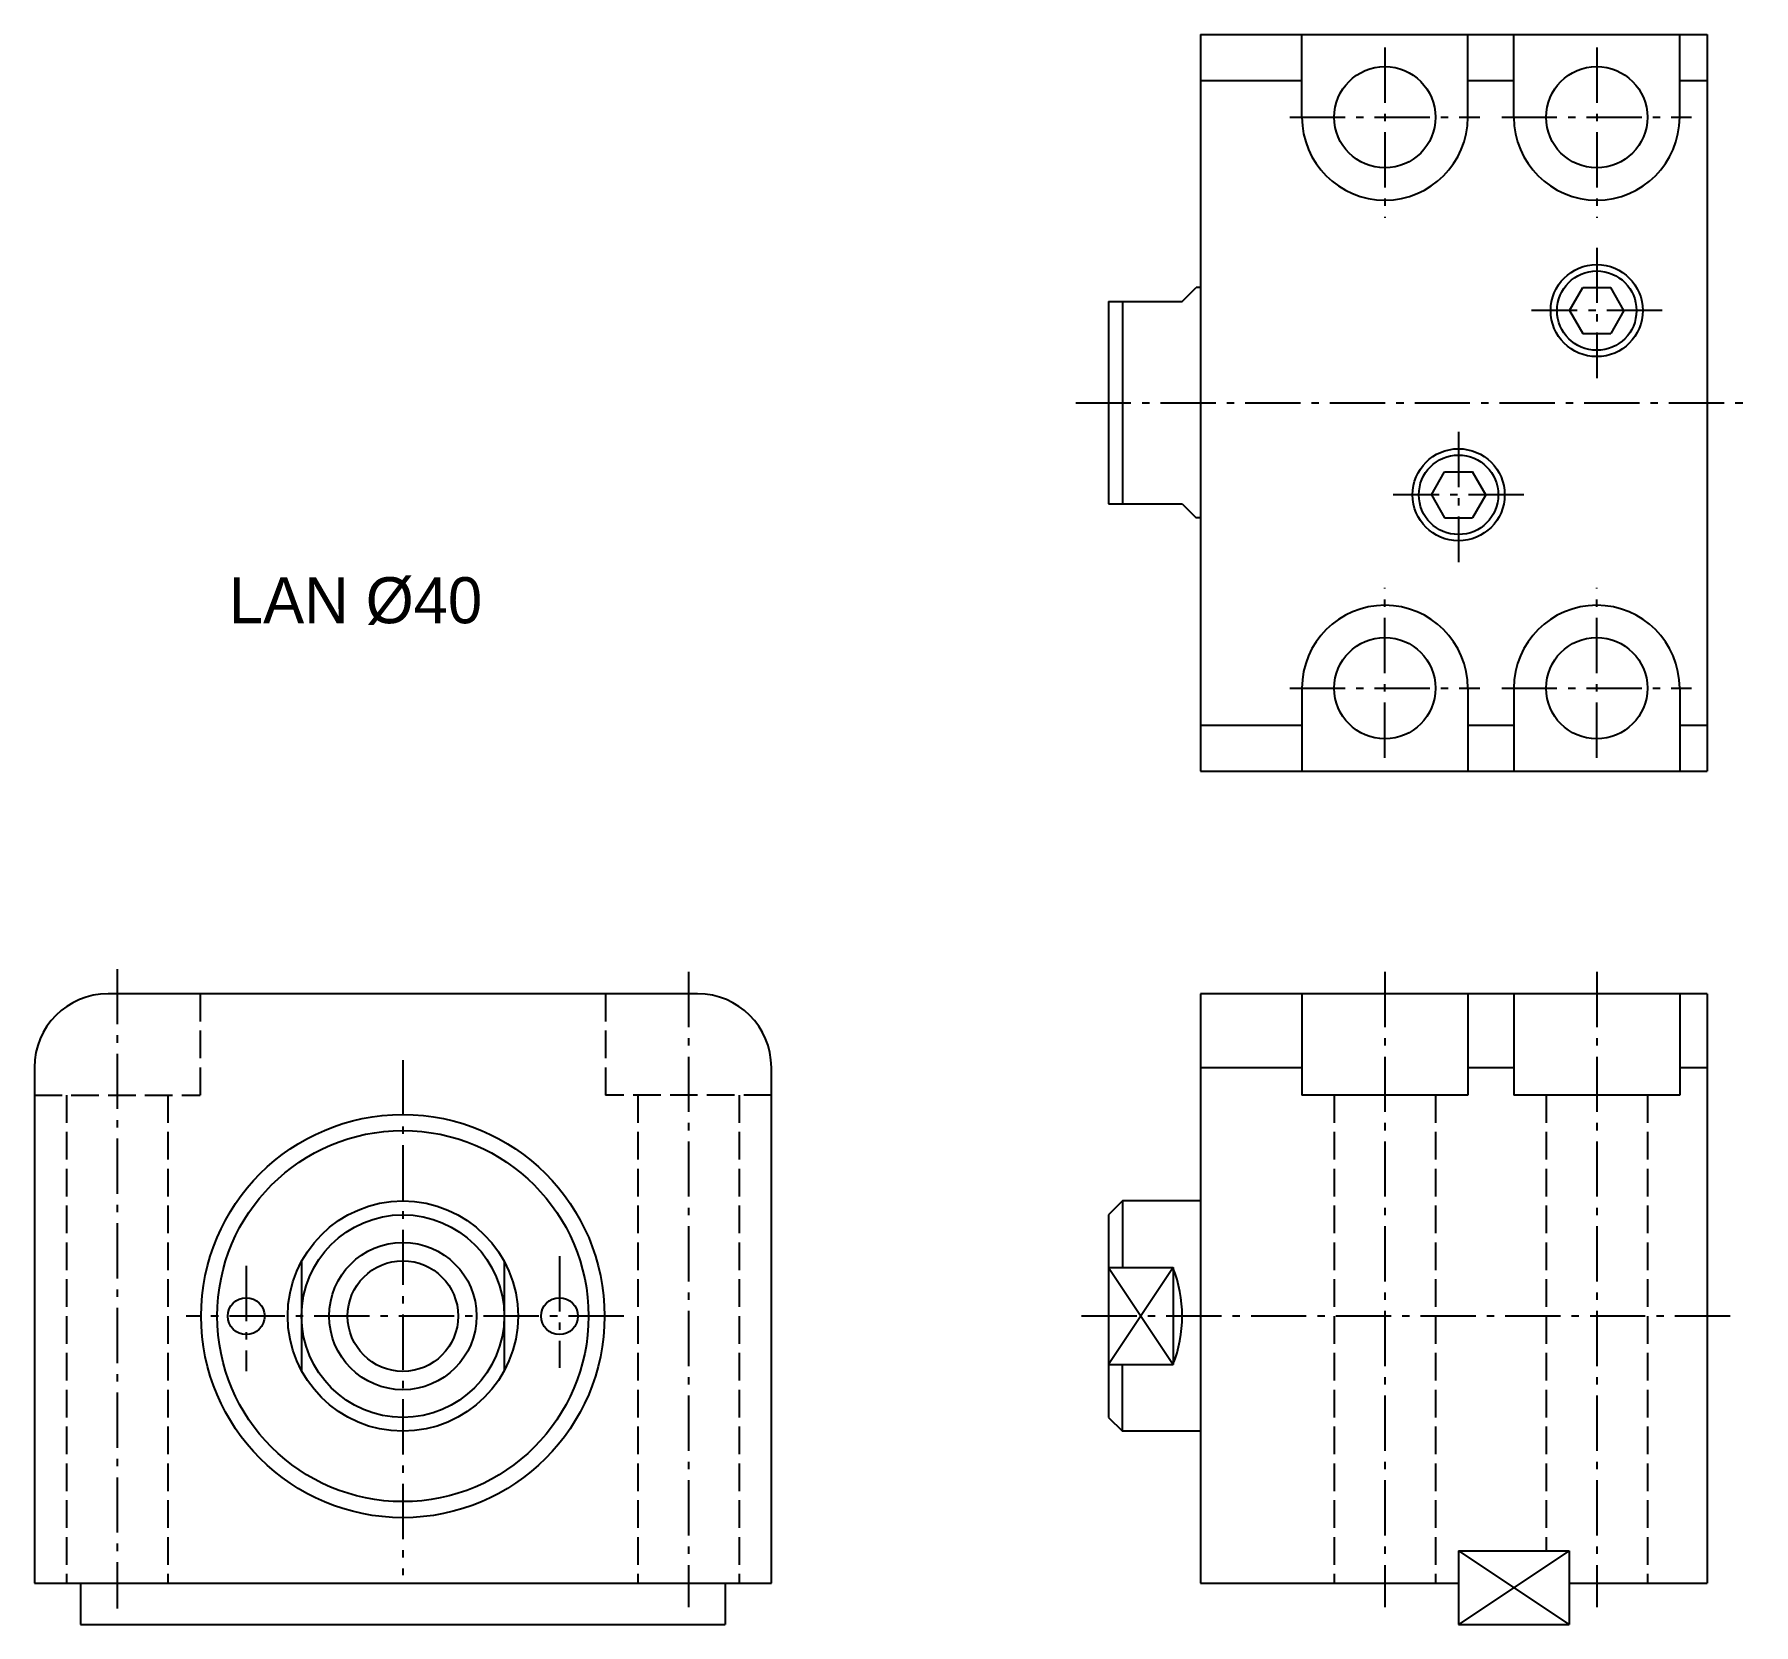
# Model space of a CAD drawing. Extents: x 145 to 332, y -51 to 122.
import ezdxf

# ---------------------------------------------------------------- set-up
doc = ezdxf.new("R2010")
doc.units = 0
doc.header["$MEASUREMENT"] = 0
doc.linetypes.add('DASHED', pattern=[4, 3, -1])
doc.linetypes.add('SCENTER', pattern=[9.2, 6, -1.2, 0.8, -1.2])
doc.layers.get('0').update_dxf_attribs({"linetype": 'CONTINUOUS'})
for name, color, linetype in [('CON', 2, 'CONTINUOUS'), ('DAS', 3, 'DASHED'), ('DIM', 7, 'CONTINUOUS'), ('SCEN', 1, 'SCENTER'), ('UTI', 7, 'CONTINUOUS')]:
    doc.layers.add(name, color=color, linetype=linetype)

# ---------------------------------------------------------------- blocks, each defined once
blk = doc.blocks.new('00000093')
at = {"layer": 'CON'}
for p, q in [((-2.95, 0), (-1.51, 2.5)), ((-1.51, 2.5), (1.51, 2.5)), ((2.95, 0), (1.51, 2.5)), ((2.95, 0), (1.51, -2.5)), ((-2.95, 0), (-1.51, -2.5)), ((-1.51, -2.5), (1.51, -2.5))]:
    blk.add_line(p, q, dxfattribs=at)
for radius in [5, 4.31]:
    blk.add_circle((0, 0), radius, dxfattribs=at)

msp = doc.modelspace()

# ---------------------------------------------------------------- linework, layer by layer
for p, q in [((312.09, -43.12), (300.09, -51.12)), ((300.09, -43.12), (312.09, -51.12))]:
    msp.add_line(p, q)
at = {"layer": 'CON'}
for p, q in [((272.09, 121.57), (327.09, 121.57)), ((272.09, 121.57), (272.09, 41.57)), ((283.09, 112.57), (283.09, 121.57)), ((301.09, 112.57), (301.09, 121.57)), ((306.09, 112.57), (306.09, 121.57)), ((324.09, 112.57), (324.09, 121.57)), ((327.09, 121.57), (327.09, 41.57)), ((272.09, 116.57), (283.09, 116.57)), ((301.09, 116.57), (306.09, 116.57)), ((324.09, 116.57), (327.09, 116.57)), ((270.09, 92.57), (271.59, 94.07)), ((272.09, 94.07), (271.59, 94.07)), ((262.09, 92.57), (262.09, 70.57)), ((262.09, 92.57), (270.09, 92.57)), ((263.59, 92.57), (263.59, 70.57)), ((262.09, 70.57), (270.09, 70.57)), ((270.09, 70.57), (271.59, 69.07)), ((272.09, 69.07), (271.59, 69.07)), ((283.09, 50.57), (283.09, 41.57)), ((301.09, 50.57), (301.09, 41.57)), ((306.09, 50.57), (306.09, 41.57)), ((324.09, 50.57), (324.09, 41.57)), ((272.09, 46.57), (283.09, 46.57)), ((301.09, 46.57), (306.09, 46.57)), ((324.09, 46.57), (327.09, 46.57)), ((272.09, 41.57), (327.09, 41.57)), ((217.49, 17.38), (153.49, 17.38)), ((327.09, 17.38), (272.09, 17.38)), ((272.09, 17.38), (272.09, -46.62)), ((283.09, 17.38), (283.09, 6.38)), ((301.09, 17.38), (301.09, 6.38)), ((306.09, 17.38), (306.09, 6.38)), ((324.09, 17.38), (324.09, 6.38)), ((327.09, 17.38), (327.09, -46.62)), ((145.49, 9.38), (145.49, -46.62)), ((225.49, -46.62), (225.49, 9.38)), ((272.09, 9.38), (283.09, 9.38)), ((301.09, 9.38), (306.09, 9.38)), ((324.09, 9.38), (327.09, 9.38)), ((301.09, 6.38), (283.09, 6.38)), ((324.09, 6.38), (306.09, 6.38)), ((263.59, -5.12), (262.09, -6.62)), ((272.09, -5.12), (263.59, -5.12)), ((263.59, -5.12), (263.59, -12.36)), ((262.09, -6.62), (262.09, -28.62)), ((174.49, -11.69), (174.49, -23.56)), ((196.49, -11.69), (196.49, -23.56)), ((262.09, -12.36), (269.09, -12.36)), ((269.09, -12.36), (269.09, -22.89)), ((262.09, -22.89), (269.09, -22.89)), ((263.59, -30.12), (263.59, -22.89)), ((262.09, -28.62), (263.59, -30.12)), ((272.09, -30.12), (263.59, -30.12)), ((300.09, -43.12), (312.09, -43.12)), ((300.09, -43.12), (300.09, -51.12)), ((312.09, -43.12), (312.09, -51.12)), ((145.49, -46.62), (225.49, -46.62)), ((150.49, -46.62), (150.49, -51.12)), ((220.49, -46.62), (220.49, -51.12)), ((272.09, -46.62), (300.09, -46.62)), ((312.09, -46.62), (327.09, -46.62)), ((150.49, -51.12), (220.49, -51.12)), ((300.09, -51.12), (312.09, -51.12))]:
    msp.add_line(p, q, dxfattribs=at)
for centre, radius in [((292.09, 112.57), 5.5), ((315.09, 112.57), 5.5), ((292.09, 50.57), 5.5), ((315.09, 50.57), 5.5), ((185.49, -17.62), 21.89), ((185.49, -17.62), 20.15), ((185.49, -17.62), 12.5), ((185.49, -17.62), 11), ((185.49, -17.62), 8), ((185.49, -17.62), 6), ((168.49, -17.62), 2), ((202.49, -17.62), 2)]:
    msp.add_circle(centre, radius, dxfattribs=at)
for centre, radius, start, end in [((292.09, 112.57), 9, 180, 0), ((315.09, 112.57), 9, 180, 0), ((292.09, 50.57), 9, 0, 180), ((315.09, 50.57), 9, 0, 180), ((153.49, 9.38), 8, 90, 180), ((217.49, 9.38), 8, 0, 90), ((255.75, -17.62), 14.34, 338.442, 21.558)]:
    msp.add_arc(centre, radius, start, end, dxfattribs=at)
at = {"layer": 'DAS'}
for p, q in [((163.49, 17.38), (163.49, 6.38)), ((207.49, 17.38), (207.49, 6.38)), ((145.49, 6.38), (163.49, 6.38)), ((148.99, 6.38), (148.99, -46.62)), ((159.99, 6.38), (159.99, -46.62)), ((225.49, 6.38), (207.49, 6.38)), ((210.99, 6.38), (210.99, -46.62)), ((221.99, 6.38), (221.99, -46.62)), ((286.59, 6.38), (286.59, -46.62)), ((297.59, 6.38), (297.59, -46.62)), ((309.59, 6.38), (309.59, -43.12)), ((320.59, 6.38), (320.59, -46.62))]:
    msp.add_line(p, q, dxfattribs=at)
at = {"layer": 'SCEN'}
for p, q in [((292.09, 120.14), (292.09, 101.66)), ((315.09, 120.14), (315.09, 101.66)), ((315.09, 120.14), (315.09, 101.66)), ((281.77, 112.57), (302.39, 112.57)), ((304.77, 112.57), (325.39, 112.57)), ((315.09, 98.4), (315.09, 84.24)), ((322.18, 91.57), (308, 91.57)), ((258.53, 81.57), (332.12, 81.57)), ((300.09, 78.4), (300.09, 64.24)), ((307.18, 71.57), (293, 71.57)), ((292.09, 43), (292.09, 61.48)), ((315.09, 43), (315.09, 61.48)), ((315.09, 43), (315.09, 61.48)), ((281.77, 50.57), (302.39, 50.57)), ((304.77, 50.57), (325.39, 50.57)), ((154.49, 20.07), (154.49, -49.37)), ((216.49, 19.75), (216.49, -49.23)), ((292.09, 19.75), (292.09, -49.23)), ((315.09, 19.75), (315.09, -49.23)), ((185.49, 10.16), (185.49, -45.77)), ((202.49, -11.12), (202.49, -23.24)), ((168.49, -12.16), (168.49, -23.59)), ((209.46, -17.62), (161.96, -17.62)), ((329.56, -17.62), (259.03, -17.62))]:
    msp.add_line(p, q, dxfattribs=at)
at = {"layer": 'UTI'}
for p, q in [((269.09, -12.36), (262.09, -22.89)), ((262.09, -12.36), (269.09, -22.89))]:
    msp.add_line(p, q, dxfattribs=at)

# ---------------------------------------------------------------- block references
at = {"layer": 'CON'}
for p in [(315.09, 91.57), (300.09, 71.57)]:
    msp.add_blockref('00000093', p, dxfattribs=at)

# ---------------------------------------------------------------- texts
at = {"layer": 'DIM', "insert": (166.6, 62.62), "char_height": 5, "width": 50.63, "attachment_point": 1}
msp.add_mtext('LAN %%C40', dxfattribs=at)

doc.saveas('drawing.dxf')
